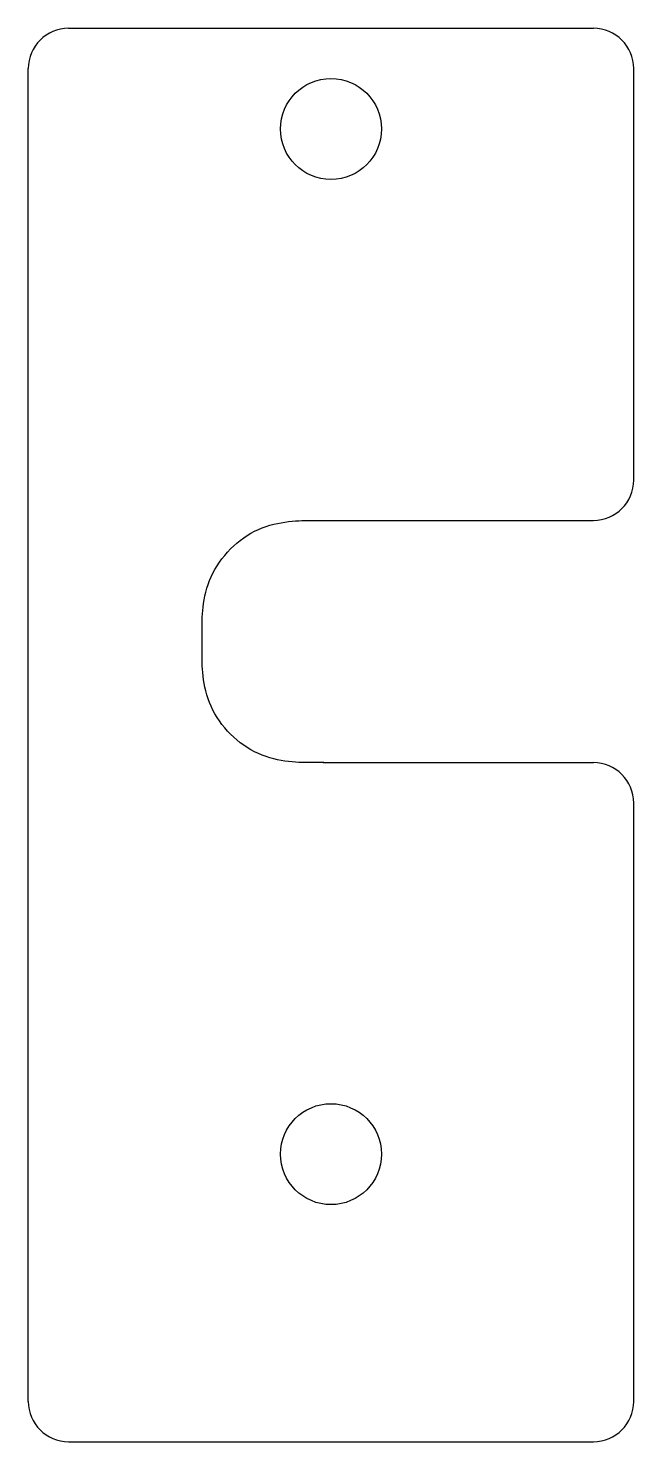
# Model space of a CAD drawing. Header units: millimetres. Extents: x -39.2 to -9.2, y 49.6 to 119.7.
import ezdxf

# ---------------------------------------------------------------- set-up
doc = ezdxf.new("R2010")
doc.units = ezdxf.units.MM
doc.layers.add('Layer 1', color=1, linetype='Continuous', lineweight=25, true_color=0xff0000)

msp = doc.modelspace()

# ---------------------------------------------------------------- linework, layer by layer
at = {"layer": 'Layer 1', "color": 1, "lineweight": 25, "true_color": 0xff0000}
for p, q in [((-37.2332, 119.6834), (-11.2332, 119.6834)), ((-39.2332, 89.2934), (-39.2332, 117.6834)), ((-9.2332, 97.2934), (-9.2332, 117.6834)), ((-19.439, 95.2934), (-11.2332, 95.2934)), ((-39.2332, 51.6434), (-39.2332, 89.2934)), ((-19.4385, 83.2935), (-11.2332, 83.2935)), ((-9.2332, 51.6434), (-9.2332, 81.2935)), ((-37.2332, 49.6434), (-11.2332, 49.6434))]:
    msp.add_line(p, q, dxfattribs=at)
for centre in [(-24.2332, 114.6934), (-24.2332, 63.8934)]:
    msp.add_circle(centre, 2.5, dxfattribs=at)
for centre, start, end in [((-37.2332, 117.6834), 90, 180), ((-11.2332, 117.6834), 0, 90), ((-11.2332, 97.2934), 270, 0), ((-11.2332, 81.2935), 0, 90), ((-37.2332, 51.6434), 180, 270), ((-11.2332, 51.6434), 270, 0)]:
    msp.add_arc(centre, 2, start, end, dxfattribs=at)
for points in [[(-24.5891, 83.2936), (-24.6004, 83.2936), (-24.6118, 83.2935), (-24.6233, 83.2935), (-24.6233, 83.2935), (-27.9363, 83.2935), (-30.6232, 85.9802), (-30.6232, 89.2934), (-30.6232, 89.2934), (-30.6232, 92.6066), (-27.9363, 95.2934), (-24.6233, 95.2934), (-24.6233, 95.2934), (-24.6132, 95.2934), (-24.6032, 95.2933), (-24.5931, 95.2933)], [(-24.6233, 95.2933), (-24.6233, 95.2933), (-19.439, 95.2934), (-19.439, 95.2934)], [(-24.6233, 83.2936), (-24.6233, 83.2936), (-19.4385, 83.2935), (-19.4385, 83.2935)]]:
    msp.add_open_spline(points, degree=3, dxfattribs=at)

doc.saveas('drawing.dxf')
